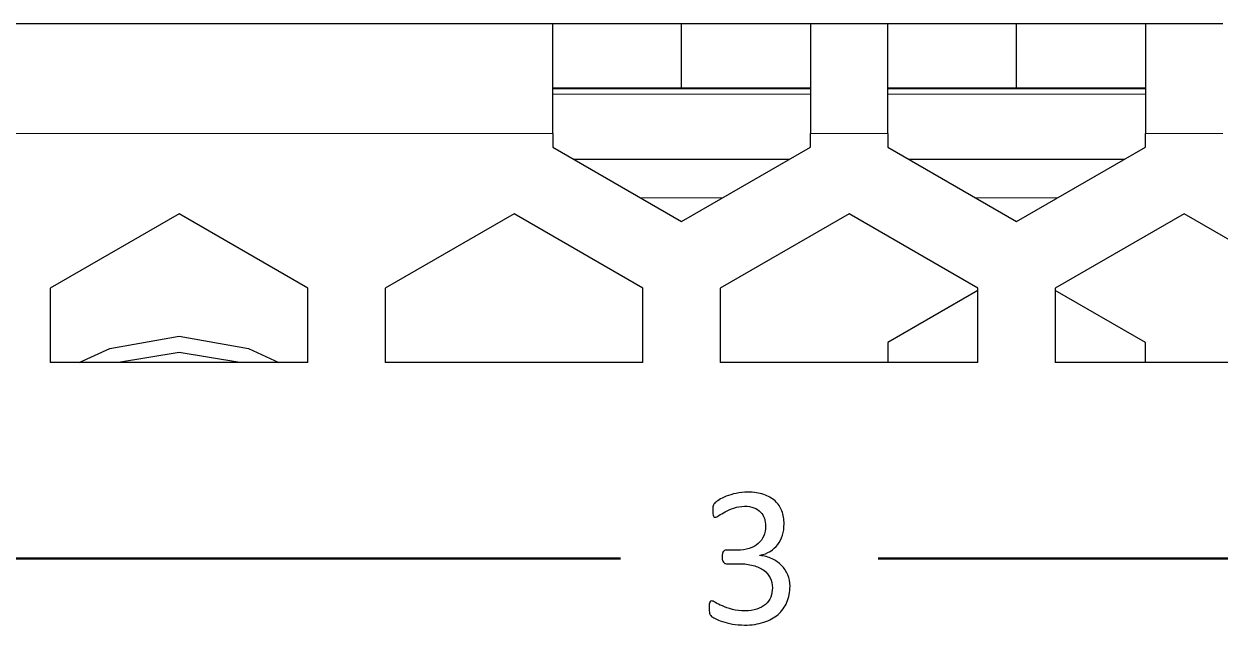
# Model space of a CAD drawing. Extents: x -260425 to 1294666, y -169889 to -2349.
# Drawn here: x 1000582.9 to 1000768.6, y -26343.9 to -26250.5 of the extents above; entities that cross this region are included whole.
import ezdxf

# ---------------------------------------------------------------- set-up
doc = ezdxf.new("R2010")
doc.units = 0
doc.header["$LTSCALE"] = 100
doc.layers.add('case', color=7, linetype='Continuous')
doc.layers.add('marking', color=7, linetype='Continuous')

# ---------------------------------------------------------------- blocks, each defined once
blk = doc.blocks.new('АТС')
at = {"layer": 'case', "lineweight": 25}
for points in [[(2208, 217.99), (2208, 217.99), (2092, 217.99), (2092, 217.99)], [(2208, 200.99), (2208, 200.99), (2208, 217.99), (2208, 217.99)], [(2228, 217.99), (2228, 217.99), (2208, 217.99), (2208, 217.99)], [(2228, 207.99), (2228, 207.99), (2228, 217.99), (2228, 217.99)], [(2248, 217.99), (2248, 217.99), (2228, 217.99), (2228, 217.99)], [(2260, 217.99), (2260, 217.99), (2248, 217.99), (2248, 217.99)], [(2248, 217.99), (2248, 217.99), (2248, 200.99), (2248, 200.99)], [(2260, 200.99), (2260, 200.99), (2260, 217.99), (2260, 217.99)], [(2280, 217.99), (2280, 217.99), (2260, 217.99), (2260, 217.99)], [(2280, 207.99), (2280, 207.99), (2280, 217.99), (2280, 217.99)], [(2300, 217.99), (2300, 217.99), (2280, 217.99), (2280, 217.99)], [(2300, 217.99), (2300, 217.99), (2300, 200.99), (2300, 200.99)], [(2312, 217.99), (2312, 217.99), (2300, 217.99), (2300, 217.99)], [(2228, 207.99), (2228, 207.99), (2208, 207.99), (2208, 207.99)], [(2248, 207.99), (2248, 207.99), (2228, 207.99), (2228, 207.99)], [(2280, 207.99), (2280, 207.99), (2260, 207.99), (2260, 207.99)], [(2300, 207.99), (2300, 207.99), (2280, 207.99), (2280, 207.99)], [(2208, 200.99), (2208, 200.99), (2208, 198.87), (2208, 198.87)], [(2248, 198.87), (2248, 198.87), (2248, 200.99), (2248, 200.99)], [(2260, 200.99), (2260, 200.99), (2260, 198.87), (2260, 198.87)], [(2300, 198.87), (2300, 198.87), (2300, 200.99), (2300, 200.99)], [(2208, 198.87), (2208, 198.87), (2228, 187.32), (2228, 187.32)], [(2228, 187.32), (2228, 187.32), (2248, 198.87), (2248, 198.87)], [(2260, 198.87), (2260, 198.87), (2280, 187.32), (2280, 187.32)], [(2280, 187.32), (2280, 187.32), (2300, 198.87), (2300, 198.87)], [(2211.25, 196.99), (2211.25, 196.99), (2244.75, 196.99), (2244.75, 196.99)], [(2263.25, 196.99), (2263.25, 196.99), (2296.75, 196.99), (2296.75, 196.99)], [(2150, 188.51), (2150, 188.51), (2130, 176.96), (2130, 176.96)], [(2170, 176.96), (2170, 176.96), (2150, 188.51), (2150, 188.51)], [(2202, 188.51), (2202, 188.51), (2182, 176.96), (2182, 176.96)], [(2222, 176.96), (2222, 176.96), (2202, 188.51), (2202, 188.51)], [(2254, 188.51), (2254, 188.51), (2234, 176.96), (2234, 176.96)], [(2274, 176.96), (2274, 176.96), (2254, 188.51), (2254, 188.51)], [(2306, 188.51), (2306, 188.51), (2286, 176.96), (2286, 176.96)], [(2326, 176.96), (2326, 176.96), (2306, 188.51), (2306, 188.51)], [(2130, 176.96), (2130, 176.96), (2130, 165.42), (2130, 165.42)], [(2170, 165.42), (2170, 165.42), (2170, 176.96), (2170, 176.96)], [(2182, 176.96), (2182, 176.96), (2182, 165.42), (2182, 165.42)], [(2222, 165.42), (2222, 165.42), (2222, 176.96), (2222, 176.96)], [(2234, 176.96), (2234, 176.96), (2234, 165.42), (2234, 165.42)], [(2274, 176.62), (2274, 176.62), (2260, 168.54), (2260, 168.54)], [(2274, 165.42), (2274, 165.42), (2274, 176.96), (2274, 176.96)], [(2286, 176.96), (2286, 176.96), (2286, 165.42), (2286, 165.42)], [(2300, 168.54), (2300, 168.54), (2286, 176.62), (2286, 176.62)], [(2260, 168.54), (2260, 168.54), (2260, 165.42), (2260, 165.42)], [(2300, 165.42), (2300, 165.42), (2300, 168.54), (2300, 168.54)], [(2170, 165.42), (2170, 165.42), (2130, 165.42), (2130, 165.42)], [(2150, 166.99), (2150, 166.99), (2140.57, 165.42), (2140.57, 165.42)], [(2159.43, 165.42), (2159.43, 165.42), (2150, 166.99), (2150, 166.99)], [(2222, 165.42), (2222, 165.42), (2182, 165.42), (2182, 165.42)], [(2274, 165.42), (2274, 165.42), (2234, 165.42), (2234, 165.42)], [(2326, 165.42), (2326, 165.42), (2286, 165.42), (2286, 165.42)]]:
    blk.add_open_spline(points, degree=3, dxfattribs=at)
at = {"layer": 'case', "lineweight": 18}
for points in [[(2208, 207.89), (2208, 207.89), (2248, 207.89), (2248, 207.89)], [(2208, 207.09), (2208, 207.09), (2248, 207.09), (2248, 207.09)], [(2260, 207.89), (2260, 207.89), (2300, 207.89), (2300, 207.89)], [(2260, 207.09), (2260, 207.09), (2300, 207.09), (2300, 207.09)], [(2208, 200.99), (2208, 200.99), (2092, 200.99), (2092, 200.99)], [(2260, 200.99), (2260, 200.99), (2248, 200.99), (2248, 200.99)], [(2312, 200.99), (2312, 200.99), (2300, 200.99), (2300, 200.99)], [(2221.64, 190.99), (2221.64, 190.99), (2234.36, 190.99), (2234.36, 190.99)], [(2273.64, 190.99), (2273.64, 190.99), (2286.36, 190.99), (2286.36, 190.99)]]:
    blk.add_open_spline(points, degree=3, dxfattribs=at)
at = {"layer": 'case', "lineweight": 25}
for points in [[(2134.5, 165.42), (2134.5, 165.42), (2139.23, 167.59), (2139.23, 167.59), (2139.23, 167.59), (2139.23, 167.59), (2150, 169.49), (2150, 169.49)], [(2150, 169.49), (2150, 169.49), (2160.77, 167.59), (2160.77, 167.59), (2160.77, 167.59), (2160.77, 167.59), (2165.5, 165.42), (2165.5, 165.42)]]:
    blk.add_open_spline(points, degree=3, knots=[0, 0, 0, 0, 0.333333, 0.333333, 0.333333, 0.333333, 1, 1, 1, 1], dxfattribs=at)
at = {"layer": 'marking'}
blk.add_open_spline([(2244.82, 130.68), (2244.82, 129.76), (2244.66, 128.93), (2244.34, 128.19), (2244.34, 128.19), (2244.02, 127.45), (2243.56, 126.82), (2242.96, 126.29), (2242.96, 126.29), (2242.36, 125.77), (2241.62, 125.36), (2240.74, 125.08), (2240.74, 125.08), (2239.86, 124.79), (2238.87, 124.65), (2237.77, 124.65), (2237.77, 124.65), (2237.1, 124.65), (2236.47, 124.7), (2235.88, 124.81), (2235.88, 124.81), (2235.3, 124.92), (2234.78, 125.05), (2234.33, 125.19), (2234.33, 125.19), (2233.87, 125.35), (2233.49, 125.5), (2233.2, 125.66), (2233.2, 125.66), (2232.89, 125.82), (2232.7, 125.93), (2232.63, 126), (2232.63, 126), (2232.55, 126.08), (2232.49, 126.15), (2232.45, 126.22), (2232.45, 126.22), (2232.41, 126.29), (2232.37, 126.38), (2232.34, 126.48), (2232.34, 126.48), (2232.31, 126.59), (2232.29, 126.71), (2232.27, 126.86), (2232.27, 126.86), (2232.25, 127.01), (2232.25, 127.19), (2232.25, 127.41), (2232.25, 127.41), (2232.25, 127.78), (2232.29, 128.04), (2232.36, 128.18), (2232.36, 128.18), (2232.43, 128.32), (2232.54, 128.4), (2232.68, 128.4), (2232.68, 128.4), (2232.77, 128.4), (2232.96, 128.31), (2233.24, 128.15), (2233.24, 128.15), (2233.52, 127.98), (2233.88, 127.81), (2234.32, 127.62), (2234.32, 127.62), (2234.76, 127.43), (2235.28, 127.25), (2235.87, 127.09), (2235.87, 127.09), (2236.46, 126.92), (2237.11, 126.84), (2237.83, 126.84), (2237.83, 126.84), (2238.53, 126.84), (2239.14, 126.93), (2239.67, 127.1), (2239.67, 127.1), (2240.2, 127.28), (2240.65, 127.53), (2241.01, 127.85), (2241.01, 127.85), (2241.37, 128.17), (2241.64, 128.55), (2241.82, 128.99), (2241.82, 128.99), (2242, 129.43), (2242.09, 129.91), (2242.09, 130.43), (2242.09, 130.43), (2242.09, 131), (2241.98, 131.51), (2241.75, 131.97), (2241.75, 131.97), (2241.52, 132.42), (2241.18, 132.82), (2240.74, 133.15), (2240.74, 133.15), (2240.3, 133.48), (2239.75, 133.73), (2239.11, 133.91), (2239.11, 133.91), (2238.46, 134.08), (2237.73, 134.17), (2236.91, 134.17), (2236.91, 134.17), (2236.91, 134.17), (2234.94, 134.17), (2234.94, 134.17), (2234.94, 134.17), (2234.85, 134.17), (2234.77, 134.19), (2234.69, 134.23), (2234.69, 134.23), (2234.61, 134.26), (2234.54, 134.32), (2234.48, 134.41), (2234.48, 134.41), (2234.42, 134.49), (2234.38, 134.6), (2234.34, 134.73), (2234.34, 134.73), (2234.3, 134.86), (2234.28, 135.04), (2234.28, 135.25), (2234.28, 135.25), (2234.28, 135.45), (2234.3, 135.61), (2234.33, 135.74), (2234.33, 135.74), (2234.36, 135.87), (2234.4, 135.97), (2234.46, 136.05), (2234.46, 136.05), (2234.52, 136.12), (2234.58, 136.18), (2234.65, 136.22), (2234.65, 136.22), (2234.73, 136.25), (2234.81, 136.27), (2234.9, 136.27), (2234.9, 136.27), (2234.9, 136.27), (2236.66, 136.27), (2236.66, 136.27), (2236.66, 136.27), (2237.33, 136.27), (2237.95, 136.36), (2238.49, 136.53), (2238.49, 136.53), (2239.03, 136.71), (2239.49, 136.96), (2239.87, 137.3), (2239.87, 137.3), (2240.25, 137.62), (2240.54, 138.02), (2240.74, 138.48), (2240.74, 138.48), (2240.94, 138.94), (2241.04, 139.45), (2241.04, 140.03), (2241.04, 140.03), (2241.04, 140.44), (2240.97, 140.83), (2240.84, 141.21), (2240.84, 141.21), (2240.71, 141.59), (2240.51, 141.92), (2240.24, 142.2), (2240.24, 142.2), (2239.97, 142.48), (2239.62, 142.69), (2239.21, 142.86), (2239.21, 142.86), (2238.79, 143.02), (2238.31, 143.1), (2237.76, 143.1), (2237.76, 143.1), (2237.16, 143.1), (2236.61, 143.01), (2236.11, 142.82), (2236.11, 142.82), (2235.61, 142.64), (2235.16, 142.44), (2234.77, 142.24), (2234.77, 142.24), (2234.38, 142.03), (2234.05, 141.84), (2233.79, 141.66), (2233.79, 141.66), (2233.54, 141.47), (2233.35, 141.38), (2233.25, 141.38), (2233.25, 141.38), (2233.18, 141.38), (2233.12, 141.39), (2233.06, 141.42), (2233.06, 141.42), (2233.01, 141.44), (2232.96, 141.5), (2232.92, 141.58), (2232.92, 141.58), (2232.88, 141.65), (2232.86, 141.76), (2232.84, 141.9), (2232.84, 141.9), (2232.83, 142.04), (2232.82, 142.22), (2232.82, 142.45), (2232.82, 142.45), (2232.82, 142.6), (2232.83, 142.74), (2232.84, 142.86), (2232.84, 142.86), (2232.85, 142.98), (2232.87, 143.08), (2232.9, 143.17), (2232.9, 143.17), (2232.93, 143.26), (2232.96, 143.34), (2233.01, 143.41), (2233.01, 143.41), (2233.05, 143.48), (2233.12, 143.57), (2233.22, 143.67), (2233.22, 143.67), (2233.31, 143.76), (2233.51, 143.91), (2233.81, 144.09), (2233.81, 144.09), (2234.11, 144.28), (2234.48, 144.46), (2234.92, 144.64), (2234.92, 144.64), (2235.36, 144.83), (2235.87, 144.97), (2236.44, 145.1), (2236.44, 145.1), (2237.01, 145.22), (2237.63, 145.29), (2238.29, 145.29), (2238.29, 145.29), (2239.22, 145.29), (2240.04, 145.17), (2240.74, 144.93), (2240.74, 144.93), (2241.44, 144.69), (2242.03, 144.35), (2242.5, 143.92), (2242.5, 143.92), (2242.97, 143.49), (2243.32, 142.97), (2243.55, 142.37), (2243.55, 142.37), (2243.78, 141.76), (2243.9, 141.1), (2243.9, 140.36), (2243.9, 140.36), (2243.9, 139.73), (2243.82, 139.15), (2243.65, 138.6), (2243.65, 138.6), (2243.49, 138.06), (2243.25, 137.58), (2242.92, 137.16), (2242.92, 137.16), (2242.6, 136.75), (2242.21, 136.39), (2241.74, 136.09), (2241.74, 136.09), (2241.28, 135.8), (2240.74, 135.6), (2240.13, 135.49), (2240.13, 135.49), (2240.13, 135.49), (2240.13, 135.45), (2240.13, 135.45), (2240.13, 135.45), (2240.82, 135.38), (2241.46, 135.21), (2242.03, 134.94), (2242.03, 134.94), (2242.6, 134.66), (2243.09, 134.32), (2243.5, 133.9), (2243.5, 133.9), (2243.92, 133.49), (2244.24, 133), (2244.47, 132.45), (2244.47, 132.45), (2244.7, 131.9), (2244.82, 131.31), (2244.82, 130.68)], degree=3, knots=[0, 0, 0, 0, 0.013514, 0.013514, 0.013514, 0.013514, 0.027027, 0.027027, 0.027027, 0.027027, 0.040541, 0.040541, 0.040541, 0.040541, 0.054054, 0.054054, 0.054054, 0.054054, 0.067568, 0.067568, 0.067568, 0.067568, 0.081081, 0.081081, 0.081081, 0.081081, 0.094595, 0.094595, 0.094595, 0.094595, 0.108108, 0.108108, 0.108108, 0.108108, 0.121622, 0.121622, 0.121622, 0.121622, 0.135135, 0.135135, 0.135135, 0.135135, 0.148649, 0.148649, 0.148649, 0.148649, 0.162162, 0.162162, 0.162162, 0.162162, 0.175676, 0.175676, 0.175676, 0.175676, 0.189189, 0.189189, 0.189189, 0.189189, 0.202703, 0.202703, 0.202703, 0.202703, 0.216216, 0.216216, 0.216216, 0.216216, 0.22973, 0.22973, 0.22973, 0.22973, 0.243243, 0.243243, 0.243243, 0.243243, 0.256757, 0.256757, 0.256757, 0.256757, 0.27027, 0.27027, 0.27027, 0.27027, 0.283784, 0.283784, 0.283784, 0.283784, 0.297297, 0.297297, 0.297297, 0.297297, 0.310811, 0.310811, 0.310811, 0.310811, 0.324324, 0.324324, 0.324324, 0.324324, 0.337838, 0.337838, 0.337838, 0.337838, 0.351351, 0.351351, 0.351351, 0.351351, 0.364865, 0.364865, 0.364865, 0.364865, 0.378378, 0.378378, 0.378378, 0.378378, 0.391892, 0.391892, 0.391892, 0.391892, 0.405405, 0.405405, 0.405405, 0.405405, 0.418919, 0.418919, 0.418919, 0.418919, 0.432432, 0.432432, 0.432432, 0.432432, 0.445946, 0.445946, 0.445946, 0.445946, 0.459459, 0.459459, 0.459459, 0.459459, 0.472973, 0.472973, 0.472973, 0.472973, 0.486486, 0.486486, 0.486486, 0.486486, 0.5, 0.5, 0.5, 0.5, 0.513514, 0.513514, 0.513514, 0.513514, 0.527027, 0.527027, 0.527027, 0.527027, 0.540541, 0.540541, 0.540541, 0.540541, 0.554054, 0.554054, 0.554054, 0.554054, 0.567568, 0.567568, 0.567568, 0.567568, 0.581081, 0.581081, 0.581081, 0.581081, 0.594595, 0.594595, 0.594595, 0.594595, 0.608108, 0.608108, 0.608108, 0.608108, 0.621622, 0.621622, 0.621622, 0.621622, 0.635135, 0.635135, 0.635135, 0.635135, 0.648649, 0.648649, 0.648649, 0.648649, 0.662162, 0.662162, 0.662162, 0.662162, 0.675676, 0.675676, 0.675676, 0.675676, 0.689189, 0.689189, 0.689189, 0.689189, 0.702703, 0.702703, 0.702703, 0.702703, 0.716216, 0.716216, 0.716216, 0.716216, 0.72973, 0.72973, 0.72973, 0.72973, 0.743243, 0.743243, 0.743243, 0.743243, 0.756757, 0.756757, 0.756757, 0.756757, 0.77027, 0.77027, 0.77027, 0.77027, 0.783784, 0.783784, 0.783784, 0.783784, 0.797297, 0.797297, 0.797297, 0.797297, 0.810811, 0.810811, 0.810811, 0.810811, 0.824324, 0.824324, 0.824324, 0.824324, 0.837838, 0.837838, 0.837838, 0.837838, 0.851351, 0.851351, 0.851351, 0.851351, 0.864865, 0.864865, 0.864865, 0.864865, 0.878378, 0.878378, 0.878378, 0.878378, 0.891892, 0.891892, 0.891892, 0.891892, 0.905405, 0.905405, 0.905405, 0.905405, 0.918919, 0.918919, 0.918919, 0.918919, 0.932432, 0.932432, 0.932432, 0.932432, 0.945946, 0.945946, 0.945946, 0.945946, 0.959459, 0.959459, 0.959459, 0.959459, 0.972973, 0.972973, 0.972973, 0.972973, 1, 1, 1, 1], dxfattribs=at)
at = {"layer": 'marking', "lineweight": 50}
for points in [[(2074.86, 134.97), (2074.86, 134.97), (2218.5, 134.97), (2218.5, 134.97)], [(2258.5, 134.97), (2258.5, 134.97), (2403.5, 134.97), (2403.5, 134.97)]]:
    blk.add_open_spline(points, degree=3, dxfattribs=at)

msp = doc.modelspace()

# ---------------------------------------------------------------- block references
msp.add_blockref('АТС', (998457.03, -26468.52))

doc.saveas('drawing.dxf')
